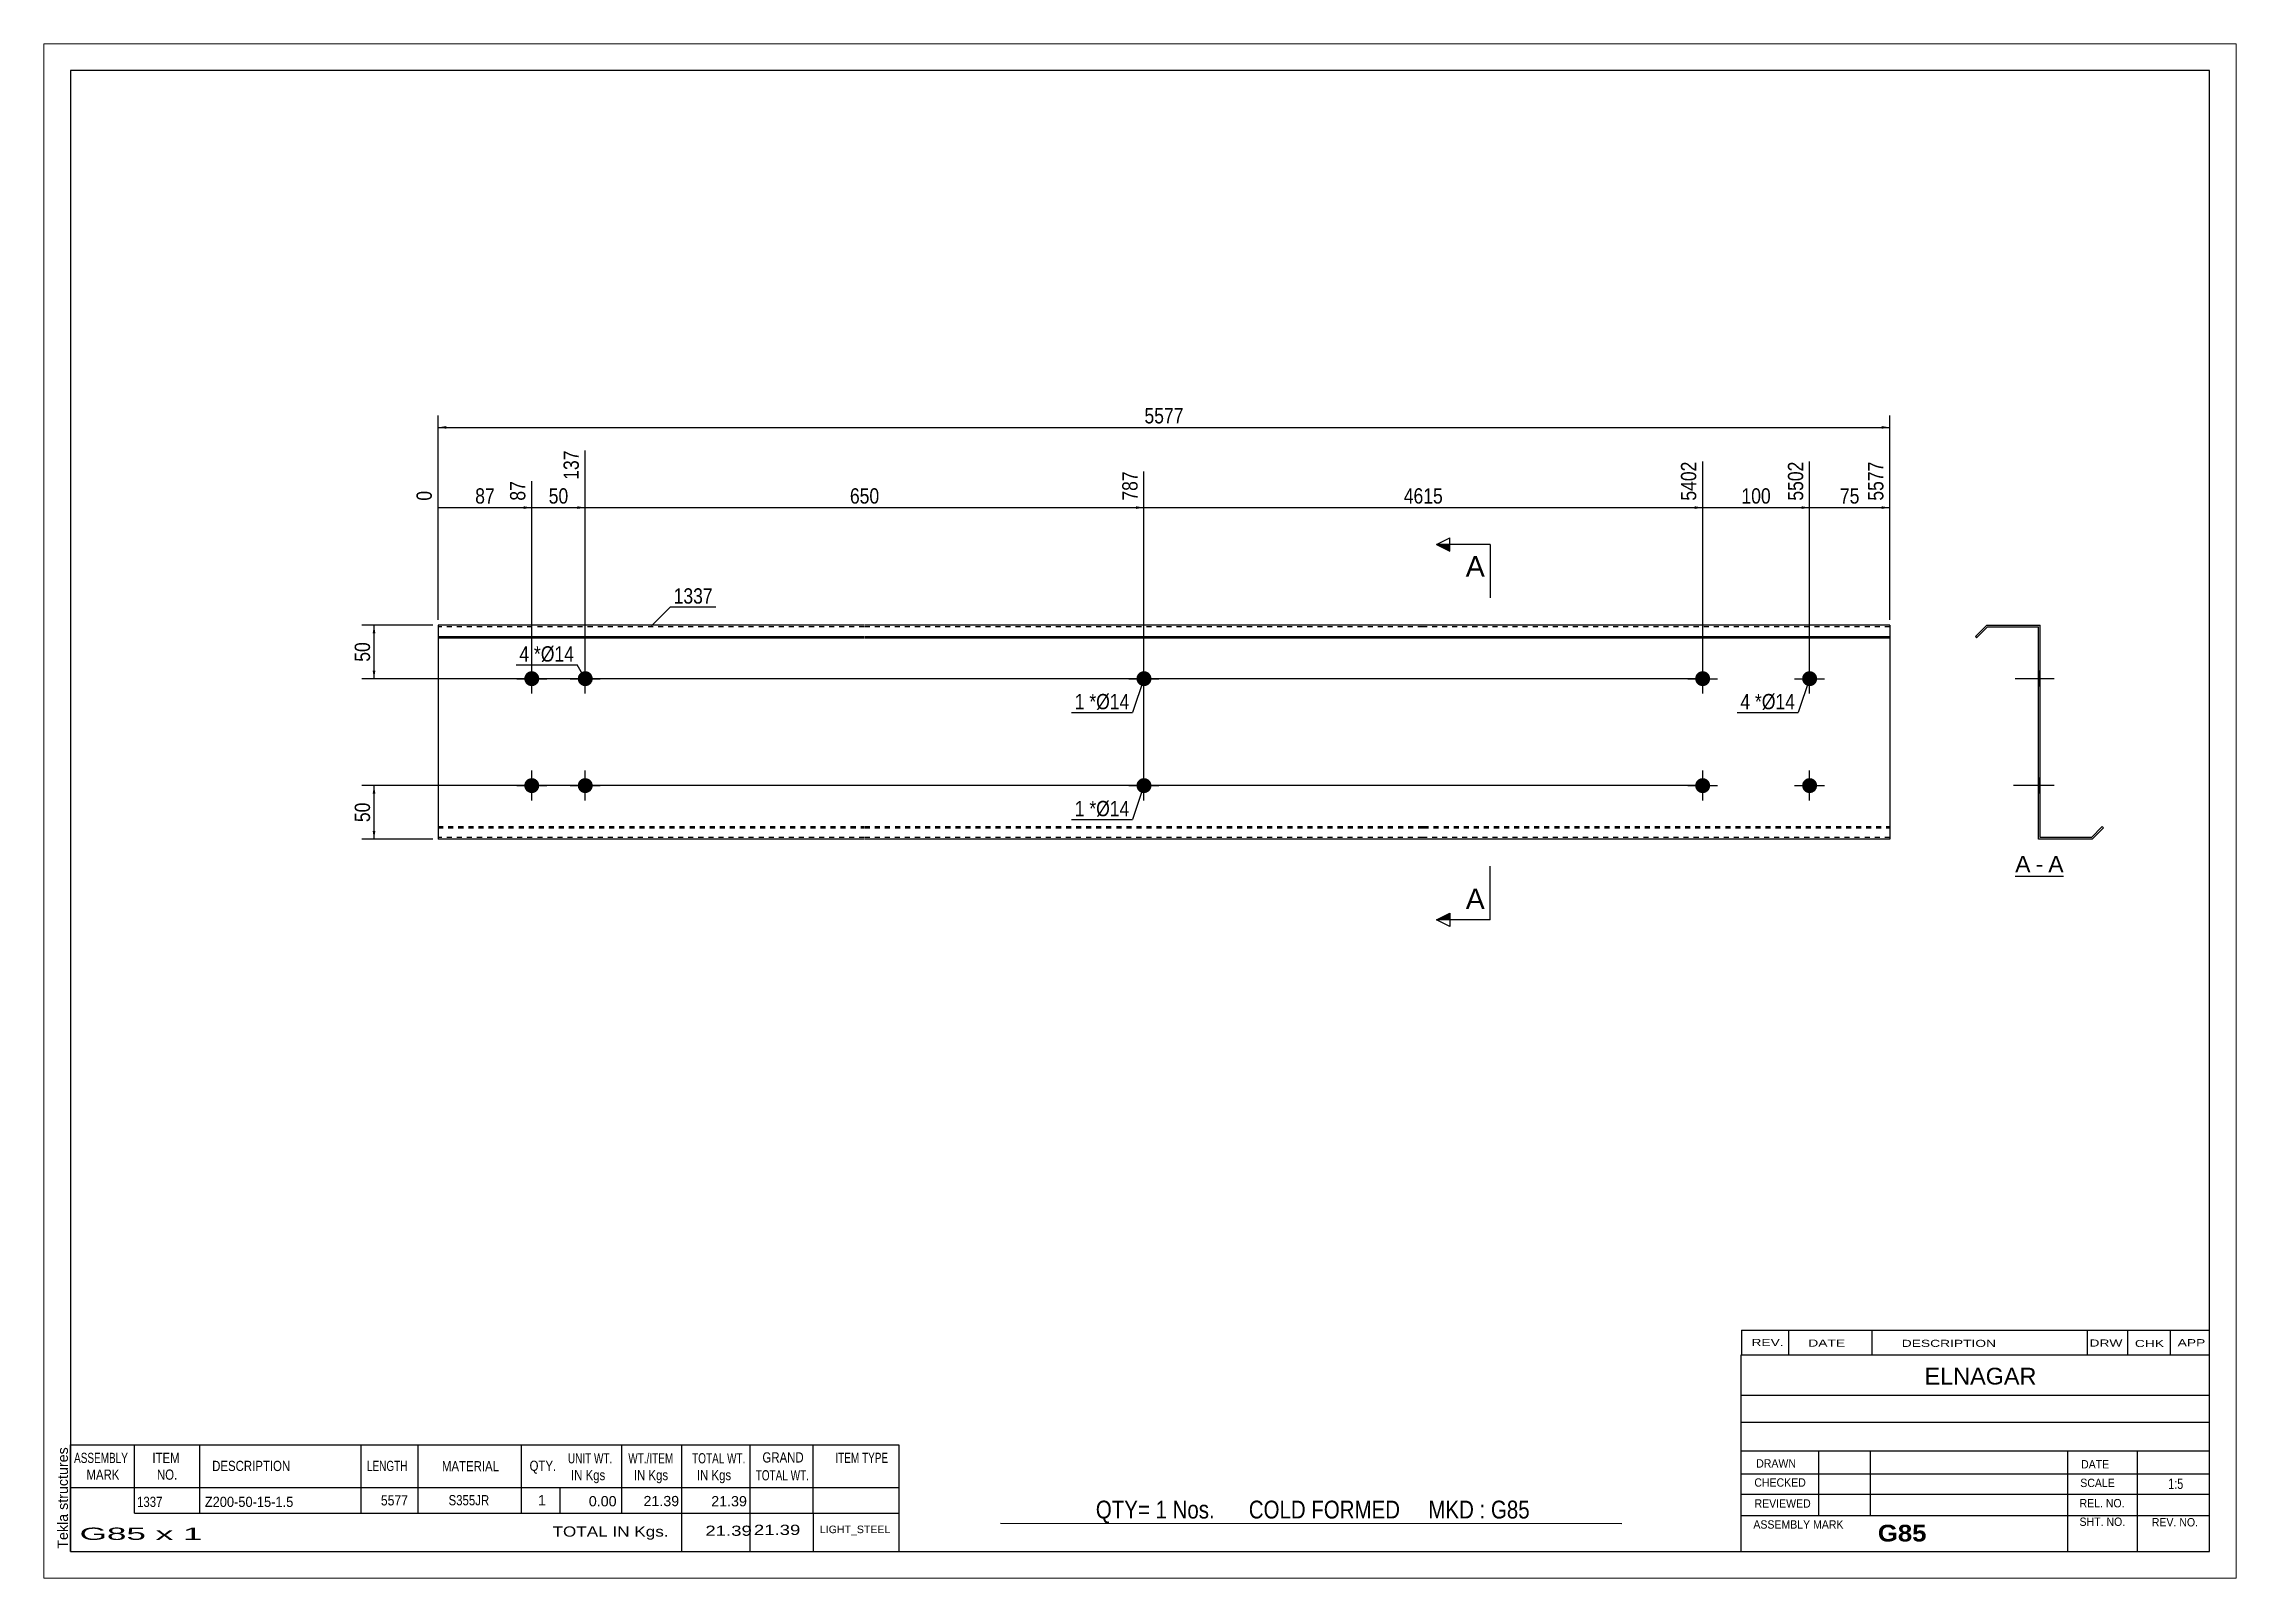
# Paper-space layout 'Layout1' of a CAD drawing. Header units: millimetres. Extents: x 0 to 410, y 0 to 287.
# The model-space entities are those that its viewports show. They can reach past a viewport. Long polylines and large blocks are cut down to what shows.
import ezdxf

# ---------------------------------------------------------------- set-up
doc = ezdxf.new("R2010")
doc.units = ezdxf.units.MM
doc.linetypes.add('DXK_LINE_DOT1', pattern=[1.8814, 0.9407, -0.9407])
doc.layers.add('Viewport layer', color=7, linetype='Continuous', plot=False)
doc.styles.add('Arial', font='ARIAL.TTF', dxfattribs={"height": 0.2})
doc.styles.add('Arial Bold', font='ARIALBD.TTF', dxfattribs={"height": 0.2})
doc.styles.add('Arial Narrow', font='ARIALN.TTF', dxfattribs={"height": 0.2})

# ---------------------------------------------------------------- blocks, each defined once
blk = doc.blocks.new('Unknown-629089800-1447')
at = {"color": 5, "linetype": 'Continuous'}
for p, q in [((331.25, 123.75), (-68.75, 123.75)), ((-68.75, 123.75), (-68.75, -153.25)), ((331.25, -153.25), (331.25, 123.75)), ((-68.75, -153.25), (331.25, -153.25))]:
    blk.add_line(p, q, dxfattribs=at)
at = {"color": 174, "linetype": 'Continuous', "style": 'Arial'}
blk.add_text('Tekla structures', height=1.9102, rotation=90, dxfattribs=at).set_placement((-69.25, -152.75))
blk = doc.blocks.new('Unknown-629089800-12 - 1226')
at = {"color": 7, "linetype": 'Continuous'}
blk.add_line((294.93, -26.95), (303.96, -26.95), dxfattribs=at)
at = {"color": 0, "linetype": 'Continuous'}
blk.add_wipeout([(297.78, -26.2), (297.78, -23), (294.93, -23), (294.93, -26.2)], dxfattribs=at)
blk.add_wipeout([(300.16, -26.2), (300.16, -23), (298.74, -23), (298.74, -26.2)], dxfattribs=at)
at = {"color": 96, "linetype": 'Continuous', "style": 'Arial'}
blk.add_text('A', height=3.06, dxfattribs=at).set_placement((294.93, -26.2))
at = {"color": 0, "linetype": 'Continuous'}
blk.add_wipeout([(303.96, -26.2), (303.96, -23), (301.12, -23), (301.12, -26.2)], dxfattribs=at)
at = {"color": 96, "linetype": 'Continuous', "style": 'Arial'}
for s, p in [('A', (301.12, -26.2)), ('-', (298.74, -26.2))]:
    blk.add_text(s, height=3.06, dxfattribs=at).set_placement(p)
blk = doc.blocks.new('Part-629089800-1218 - 1203')
at = {"color": 2, "linetype": 'Continuous'}
for p, q in [((0, 20), (0, -20)), ((79.69, 20), (0, 20)), ((0, 17.88), (79.69, 17.88)), ((0, 17.67), (79.69, 17.67)), ((184.18, 20), (79.79, 20)), ((79.79, 17.88), (184.18, 17.88)), ((79.79, 17.67), (184.18, 17.67)), ((271.48, 20), (184.28, 20)), ((184.28, 17.88), (271.48, 17.88)), ((184.28, 17.67), (271.48, 17.67)), ((271.48, 20), (271.48, -20)), ((79.69, -20), (0, -20)), ((184.18, -20), (79.79, -20)), ((271.48, -20), (184.28, -20))]:
    blk.add_line(p, q, dxfattribs=at)
at = {"color": 7, "linetype": 'DXK_LINE_DOT1'}
for p, q in [((79.69, 19.7), (0, 19.7)), ((184.18, 19.7), (79.79, 19.7)), ((271.48, 19.7), (184.28, 19.7)), ((0, -17.67), (79.69, -17.67)), ((0, -17.88), (79.69, -17.88)), ((79.69, -19.7), (0, -19.7)), ((79.79, -17.67), (184.18, -17.67)), ((79.79, -17.88), (184.18, -17.88)), ((184.18, -19.7), (79.79, -19.7)), ((184.28, -17.67), (271.48, -17.67)), ((184.28, -17.88), (271.48, -17.88)), ((271.48, -19.7), (184.28, -19.7))]:
    blk.add_line(p, q, dxfattribs=at)
blk = doc.blocks.new('Bolt-629089800-1219 - 1203')
at = {"linetype": 'Continuous'}
blk.add_hatch(color=3, dxfattribs=at).paths.add_polyline_path([(130.59, -10, -1), (133.39, -10, -1)])
at = {"color": 3, "linetype": 'Continuous'}
for p, q in [((131.99, -12.8), (131.99, -7.2)), ((129.19, -10), (134.79, -10))]:
    blk.add_line(p, q, dxfattribs=at)
blk = doc.blocks.new('Bolt-629089800-1220 - 1203')
at = {"linetype": 'Continuous'}
for points in [[(235.08, 10, -1), (237.88, 10, -1)], [(255.08, 10, -1), (257.88, 10, -1)], [(235.08, -10, -1), (237.88, -10, -1)], [(255.08, -10, -1), (257.88, -10, -1)]]:
    blk.add_hatch(color=3, dxfattribs=at).paths.add_polyline_path(points)
at = {"color": 3, "linetype": 'Continuous'}
for p, q in [((236.48, 7.2), (236.48, 12.8)), ((256.48, 7.2), (256.48, 12.8)), ((233.68, 10), (239.28, 10)), ((253.68, 10), (259.28, 10)), ((236.48, -12.8), (236.48, -7.2)), ((256.48, -12.8), (256.48, -7.2)), ((233.68, -10), (239.28, -10)), ((253.68, -10), (259.28, -10))]:
    blk.add_line(p, q, dxfattribs=at)
blk = doc.blocks.new('Bolt-629089800-1221 - 1203')
at = {"linetype": 'Continuous'}
for points in [[(16.1, 10, -1), (18.9, 10, -1)], [(26.1, 10, -1), (28.9, 10, -1)], [(16.1, -10, -1), (18.9, -10, -1)], [(26.1, -10, -1), (28.9, -10, -1)]]:
    blk.add_hatch(color=3, dxfattribs=at).paths.add_polyline_path(points)
at = {"color": 3, "linetype": 'Continuous'}
for p, q in [((17.5, 7.2), (17.5, 12.8)), ((27.5, 7.2), (27.5, 12.8)), ((14.7, 10), (20.3, 10)), ((24.7, 10), (30.3, 10)), ((17.5, -12.8), (17.5, -7.2)), ((27.5, -12.8), (27.5, -7.2)), ((14.7, -10), (20.3, -10)), ((24.7, -10), (30.3, -10))]:
    blk.add_line(p, q, dxfattribs=at)
blk = doc.blocks.new('Bolt-629089800-1222 - 1203')
at = {"linetype": 'Continuous'}
blk.add_hatch(color=3, dxfattribs=at).paths.add_polyline_path([(130.59, 10, -1), (133.39, 10, -1)])
at = {"color": 3, "linetype": 'Continuous'}
for p, q in [((131.99, 7.2), (131.99, 12.8)), ((129.19, 10), (134.79, 10))]:
    blk.add_line(p, q, dxfattribs=at)
blk = doc.blocks.new('Bolt-629089800-1232 - 1226')
at = {"linetype": 'Continuous'}
blk.add_hatch(color=3, dxfattribs=at).paths.add_polyline_path([(299.3, 11.4), (299.3, 8.6), (299.6, 8.6), (299.6, 11.4)])
at = {"color": 3, "linetype": 'Continuous'}
for p, q in [((301.5, 10), (294.9, 10)), ((299.6, 11.4), (299.3, 11.4)), ((299.6, 8.6), (299.3, 8.6))]:
    blk.add_line(p, q, dxfattribs=at)
blk = doc.blocks.new('Part-629089800-1228 - 1226')
at = {"color": 2, "linetype": 'Continuous'}
for p, q in [((289.6, 20), (287.48, 17.88)), ((287.48, 17.88), (287.69, 17.67)), ((287.69, 17.67), (289.72, 19.7)), ((289.6, 20), (299.6, 20)), ((289.72, 19.7), (299.3, 19.7)), ((299.3, -20), (299.3, 19.7)), ((299.6, -19.7), (299.6, 20)), ((309.3, -20), (299.3, -20)), ((309.17, -19.7), (299.6, -19.7)), ((309.17, -19.7), (311.21, -17.67)), ((311.42, -17.88), (309.3, -20)), ((311.21, -17.67), (311.42, -17.88))]:
    blk.add_line(p, q, dxfattribs=at)
blk = doc.blocks.new('Bolt-629089800-1229 - 1226')
at = {"linetype": 'Continuous'}
blk.add_hatch(color=3, dxfattribs=at).paths.add_polyline_path([(299.3, -8.6), (299.3, -11.4), (299.6, -11.4), (299.6, -8.6)])
at = {"color": 3, "linetype": 'Continuous'}
for p, q in [((301.2, -10), (294.6, -10)), ((299.6, -8.6), (299.3, -8.6)), ((299.6, -11.4), (299.3, -11.4))]:
    blk.add_line(p, q, dxfattribs=at)
blk = doc.blocks.new('Bolt-629089800-1230 - 1226')
at = {"linetype": 'Continuous'}
for points in [[(299.3, 11.4), (299.3, 8.6), (299.6, 8.6), (299.6, 11.4)], [(299.3, 11.4), (299.3, 8.6), (299.6, 8.6), (299.6, 11.4)], [(299.3, -8.6), (299.3, -11.4), (299.6, -11.4), (299.6, -8.6)], [(299.3, -8.6), (299.3, -11.4), (299.6, -11.4), (299.6, -8.6)]]:
    blk.add_hatch(color=3, dxfattribs=at).paths.add_polyline_path(points)
at = {"color": 3, "linetype": 'Continuous'}
for p, q in [((302.2, 10), (295.6, 10)), ((302.2, 10), (295.6, 10)), ((299.6, 11.4), (299.3, 11.4)), ((299.6, 11.4), (299.3, 11.4)), ((299.6, 8.6), (299.3, 8.6)), ((299.6, 8.6), (299.3, 8.6)), ((302.2, -10), (295.6, -10)), ((302.2, -10), (295.6, -10)), ((299.6, -8.6), (299.3, -8.6)), ((299.6, -8.6), (299.3, -8.6)), ((299.6, -11.4), (299.3, -11.4)), ((299.6, -11.4), (299.3, -11.4))]:
    blk.add_line(p, q, dxfattribs=at)
blk = doc.blocks.new('Bolt-629089800-1231 - 1226')
at = {"linetype": 'Continuous'}
for points in [[(299.3, 11.4), (299.3, 8.6), (299.6, 8.6), (299.6, 11.4)], [(299.3, 11.4), (299.3, 8.6), (299.6, 8.6), (299.6, 11.4)], [(299.3, -8.6), (299.3, -11.4), (299.6, -11.4), (299.6, -8.6)], [(299.3, -8.6), (299.3, -11.4), (299.6, -11.4), (299.6, -8.6)]]:
    blk.add_hatch(color=3, dxfattribs=at).paths.add_polyline_path(points)
at = {"color": 3, "linetype": 'Continuous'}
for p, q in [((302.2, 10), (295.6, 10)), ((302.2, 10), (295.6, 10)), ((299.6, 11.4), (299.3, 11.4)), ((299.6, 11.4), (299.3, 11.4)), ((299.6, 8.6), (299.3, 8.6)), ((299.6, 8.6), (299.3, 8.6)), ((302.2, -10), (295.6, -10)), ((302.2, -10), (295.6, -10)), ((299.6, -8.6), (299.3, -8.6)), ((299.6, -8.6), (299.3, -8.6)), ((299.6, -11.4), (299.3, -11.4)), ((299.6, -11.4), (299.3, -11.4))]:
    blk.add_line(p, q, dxfattribs=at)
blk = doc.blocks.new('StraightDimension-629089800-1279 - 1203')
at = {"linetype": 'Continuous'}
for points in [[(1.5, 56.75), (0, 57), (1.5, 57.25)], [(269.98, 57.25), (271.48, 57), (269.98, 56.75)]]:
    blk.add_hatch(color=7, dxfattribs=at).paths.add_polyline_path(points)
at = {"color": 7, "linetype": 'Continuous'}
for p, q in [((0, 21), (0, 59.25)), ((271.48, 21), (271.48, 59.25)), ((0, 57), (271.48, 57))]:
    blk.add_line(p, q, dxfattribs=at)
at = {"color": 0}
blk.add_wipeout([(139.99, 57.15), (139.99, 61.35), (131.48, 61.35), (131.48, 57.15)], dxfattribs=at)
at = {"color": 3, "style": 'Arial Narrow'}
blk.add_text('5577', height=2.863, dxfattribs=at).set_placement((132.08, 57.75))
blk = doc.blocks.new('StraightDimension-629089800-1239 - 1203')
at = {"linetype": 'Continuous'}
blk.add_hatch(color=7, dxfattribs=at).paths.add_polyline_path([(254.98, 42.25), (256.48, 42), (254.98, 41.75)])
at = {"color": 7, "linetype": 'Continuous'}
for p, q in [((236.48, 11), (236.48, 50.61)), ((256.48, 11), (256.48, 50.61)), ((236.48, 42), (256.48, 42))]:
    blk.add_line(p, q, dxfattribs=at)
at = {"color": 0}
blk.add_wipeout([(249.82, 42.15), (249.82, 46.35), (243.13, 46.35), (243.13, 42.15)], dxfattribs=at)
at = {"color": 3, "style": 'Arial Narrow'}
blk.add_text('100', height=2.863, dxfattribs=at).set_placement((243.73, 42.75))
at = {"color": 0, "linetype": 'Continuous'}
blk.add_wipeout([(255.88, 51.21), (251.68, 51.21), (251.68, 42.7), (255.88, 42.7)], dxfattribs=at)
at = {"color": 3, "linetype": 'Continuous', "style": 'Arial Narrow'}
blk.add_text('5502', height=2.863, rotation=90.0002, dxfattribs=at).set_placement((255.28, 43.3))
blk = doc.blocks.new('StraightDimension-629089800-1238 - 1203')
at = {"linetype": 'Continuous'}
blk.add_hatch(color=7, dxfattribs=at).paths.add_polyline_path([(269.98, 42.25), (271.48, 42), (269.98, 41.75)])
at = {"color": 7, "linetype": 'Continuous'}
for p, q in [((256.48, 11), (256.48, 50.61)), ((271.48, 21), (271.48, 50.61)), ((256.48, 42), (271.48, 42))]:
    blk.add_line(p, q, dxfattribs=at)
at = {"color": 0}
blk.add_wipeout([(266.4, 42.15), (266.4, 46.35), (261.55, 46.35), (261.55, 42.15)], dxfattribs=at)
at = {"color": 0, "linetype": 'Continuous'}
blk.add_wipeout([(270.88, 51.21), (266.68, 51.21), (266.68, 42.7), (270.88, 42.7)], dxfattribs=at)
at = {"color": 3, "linetype": 'Continuous', "style": 'Arial Narrow'}
blk.add_text('5577', height=2.863, rotation=90.0002, dxfattribs=at).set_placement((270.28, 43.3))
at = {"color": 3, "style": 'Arial Narrow'}
blk.add_text('75', height=2.863, dxfattribs=at).set_placement((262.15, 42.75))
blk = doc.blocks.new('StraightDimension-629089800-1240 - 1203')
at = {"linetype": 'Continuous'}
blk.add_hatch(color=7, dxfattribs=at).paths.add_polyline_path([(234.98, 42.25), (236.48, 42), (234.98, 41.75)])
at = {"color": 7, "linetype": 'Continuous'}
for p, q in [((236.48, 11), (236.48, 50.61)), ((131.99, -9), (131.99, 48.78)), ((131.99, 42), (236.48, 42))]:
    blk.add_line(p, q, dxfattribs=at)
at = {"color": 0, "linetype": 'Continuous'}
blk.add_wipeout([(235.88, 51.21), (231.68, 51.21), (231.68, 42.7), (235.88, 42.7)], dxfattribs=at)
at = {"color": 0}
blk.add_wipeout([(188.49, 42.15), (188.49, 46.35), (179.98, 46.35), (179.98, 42.15)], dxfattribs=at)
at = {"color": 3, "linetype": 'Continuous', "style": 'Arial Narrow'}
blk.add_text('5402', height=2.863, rotation=90.0002, dxfattribs=at).set_placement((235.28, 43.3))
at = {"color": 3, "style": 'Arial Narrow'}
blk.add_text('4615', height=2.863, dxfattribs=at).set_placement((180.58, 42.75))
blk = doc.blocks.new('StraightDimension-629089800-1241 - 1203')
at = {"linetype": 'Continuous'}
blk.add_hatch(color=7, dxfattribs=at).paths.add_polyline_path([(130.49, 42.25), (131.99, 42), (130.49, 41.75)])
at = {"color": 7, "linetype": 'Continuous'}
for p, q in [((27.5, 11), (27.5, 52.68)), ((131.99, -9), (131.99, 48.78)), ((27.5, 42), (131.99, 42))]:
    blk.add_line(p, q, dxfattribs=at)
at = {"color": 0, "linetype": 'Continuous'}
blk.add_wipeout([(131.39, 49.38), (127.19, 49.38), (127.19, 42.7), (131.39, 42.7)], dxfattribs=at)
at = {"color": 0}
blk.add_wipeout([(83.09, 42.15), (83.09, 46.35), (76.4, 46.35), (76.4, 42.15)], dxfattribs=at)
at = {"color": 3, "style": 'Arial Narrow'}
blk.add_text('650', height=2.863, dxfattribs=at).set_placement((77, 42.75))
at = {"color": 3, "linetype": 'Continuous', "style": 'Arial Narrow'}
blk.add_text('787', height=2.863, rotation=90.0002, dxfattribs=at).set_placement((130.79, 43.3))
blk = doc.blocks.new('StraightDimension-629089800-1242 - 1203')
at = {"linetype": 'Continuous'}
blk.add_hatch(color=7, dxfattribs=at).paths.add_polyline_path([(26, 42.25), (27.5, 42), (26, 41.75)])
at = {"color": 7, "linetype": 'Continuous'}
for p, q in [((27.5, 11), (27.5, 52.68)), ((17.5, 11), (17.5, 46.96)), ((17.5, 42), (27.5, 42))]:
    blk.add_line(p, q, dxfattribs=at)
at = {"color": 0}
blk.add_wipeout([(24.93, 42.15), (24.93, 46.35), (20.07, 46.35), (20.07, 42.15)], dxfattribs=at)
at = {"color": 0, "linetype": 'Continuous'}
blk.add_wipeout([(26.9, 53.28), (22.7, 53.28), (22.7, 46.6), (26.9, 46.6)], dxfattribs=at)
at = {"color": 3, "linetype": 'Continuous', "style": 'Arial Narrow'}
blk.add_text('137', height=2.863, rotation=90.0002, dxfattribs=at).set_placement((26.3, 47.2))
at = {"color": 3, "style": 'Arial Narrow'}
blk.add_text('50', height=2.863, dxfattribs=at).set_placement((20.67, 42.75))
blk = doc.blocks.new('StraightDimension-629089800-1243 - 1203')
at = {"linetype": 'Continuous'}
blk.add_hatch(color=7, dxfattribs=at).paths.add_polyline_path([(16, 42.25), (17.5, 42), (16, 41.75)])
at = {"color": 7, "linetype": 'Continuous'}
for p, q in [((0, 21), (0, 45.13)), ((17.5, 11), (17.5, 46.96)), ((0, 42), (17.5, 42))]:
    blk.add_line(p, q, dxfattribs=at)
at = {"color": 0, "linetype": 'Continuous'}
blk.add_wipeout([(-0.6, 45.73), (-4.8, 45.73), (-4.8, 42.7), (-0.6, 42.7)], dxfattribs=at)
at = {"color": 0}
blk.add_wipeout([(11.18, 42.15), (11.18, 46.35), (6.32, 46.35), (6.32, 42.15)], dxfattribs=at)
at = {"color": 3, "style": 'Arial Narrow'}
blk.add_text('87', height=2.863, dxfattribs=at).set_placement((6.92, 42.75))
at = {"color": 3, "linetype": 'Continuous', "style": 'Arial Narrow'}
blk.add_text('0', height=2.86, rotation=90.0002, dxfattribs=at).set_placement((-1.2, 43.3))
at = {"color": 0, "linetype": 'Continuous'}
blk.add_wipeout([(16.9, 47.56), (12.7, 47.56), (12.7, 42.7), (16.9, 42.7)], dxfattribs=at)
at = {"color": 3, "linetype": 'Continuous', "style": 'Arial Narrow'}
blk.add_text('87', height=2.863, rotation=90.0002, dxfattribs=at).set_placement((16.3, 43.3))
blk = doc.blocks.new('StraightDimension-629089800-1265 - 1203')
at = {"linetype": 'Continuous'}
for points in [[(-12.25, 18.5), (-12, 20), (-11.75, 18.5)], [(-11.75, 11.5), (-12, 10), (-12.25, 11.5)]]:
    blk.add_hatch(color=7, dxfattribs=at).paths.add_polyline_path(points)
at = {"color": 7, "linetype": 'Continuous'}
for p, q in [((-1, 20), (-14.25, 20)), ((-12, 10), (-12, 20)), ((235.48, 10), (-14.25, 10))]:
    blk.add_line(p, q, dxfattribs=at)
at = {"color": 0}
blk.add_wipeout([(-12.15, 17.43), (-16.35, 17.43), (-16.35, 12.57), (-12.15, 12.57)], dxfattribs=at)
at = {"color": 3, "style": 'Arial Narrow'}
blk.add_text('50', height=2.863, rotation=90.0002, dxfattribs=at).set_placement((-12.75, 13.17))
blk = doc.blocks.new('StraightDimension-629089800-1272 - 1203')
at = {"linetype": 'Continuous'}
for points in [[(-12.25, -11.5), (-12, -10), (-11.75, -11.5)], [(-11.75, -18.5), (-12, -20), (-12.25, -18.5)]]:
    blk.add_hatch(color=7, dxfattribs=at).paths.add_polyline_path(points)
at = {"color": 7, "linetype": 'Continuous'}
for p, q in [((235.48, -10), (-14.25, -10)), ((-12, -20), (-12, -10)), ((-1, -20), (-14.25, -20))]:
    blk.add_line(p, q, dxfattribs=at)
at = {"color": 0}
blk.add_wipeout([(-12.15, -12.57), (-16.35, -12.57), (-16.35, -17.43), (-12.15, -17.43)], dxfattribs=at)
at = {"color": 3, "style": 'Arial Narrow'}
blk.add_text('50', height=2.863, rotation=90.0002, dxfattribs=at).set_placement((-12.75, -16.83))
blk = doc.blocks.new('CBS_BOM-629089800-1464')
at = {"color": 7, "linetype": 'Continuous'}
for p, q in [((-68.78, -141.28), (-68.78, -133.28)), ((-68.78, -133.28), (86.14, -133.28)), ((-56.78, -141.28), (-56.78, -133.28)), ((-44.59, -141.28), (-44.59, -133.28)), ((-14.43, -141.28), (-14.43, -133.28)), ((-3.75, -141.28), (-3.75, -133.28)), ((15.57, -141.28), (15.57, -133.28)), ((34.37, -141.28), (34.37, -133.28)), ((45.58, -141.28), (45.58, -133.28)), ((58.37, -141.28), (58.37, -133.28)), ((70.12, -141.28), (70.12, -133.28)), ((86.14, -133.29), (86.14, -141.27)), ((-68.78, -141.28), (86.14, -141.28)), ((-68.78, -146.08), (-68.78, -141.28)), ((-56.78, -146.08), (-56.78, -141.28)), ((-44.59, -146.08), (-44.59, -141.28)), ((-14.43, -146.08), (-14.43, -141.28)), ((-3.75, -146.08), (-3.75, -141.28)), ((15.57, -146.08), (15.57, -141.28)), ((22.83, -146.08), (22.83, -141.28)), ((34.37, -146.08), (34.37, -141.28)), ((45.58, -146.08), (45.58, -141.28)), ((58.37, -146.08), (58.37, -141.28)), ((70.14, -146.08), (70.14, -141.28)), ((86.14, -141.28), (86.14, -146.08)), ((-68.78, -153.28), (-68.78, -146.1)), ((-56.78, -146.08), (86.14, -146.08)), ((45.58, -153.28), (45.58, -146.1)), ((58.37, -153.28), (58.37, -146.1)), ((70.18, -153.28), (70.18, -146.1)), ((86.14, -146.08), (86.14, -153.28)), ((-68.78, -153.28), (86.14, -153.28))]:
    blk.add_line(p, q, dxfattribs=at)
at = {"color": 3, "linetype": 'Continuous', "style": 'Arial'}
for s, height, width, p in [('ASSEMBLY', 1.91, 0.7, (-68.1, -136.71)), ('ITEM', 1.91, 0.8, (-53.45, -136.71)), ('UNIT WT.', 1.91, 0.7, (24.26, -136.78)), ('WT./ITEM', 1.91, 0.7, (35.55, -136.78)), ('TOTAL WT.', 1.91, 0.7, (47.49, -136.78)), ('GRAND', 1.91, 0.8, (60.64, -136.62)), ('ITEM TYPE', 1.91, 0.7, (74.28, -136.7)), ('MARK', 1.91, 0.8, (-65.78, -139.84)), ('NO.', 1.91, 0.8, (-52.6, -139.84)), ('DESCRIPTION', 1.9102, 0.8, (-42.27, -138.21)), ('LENGTH', 1.91, 0.7, (-13.32, -138.21)), ('MATERIAL', 1.91, 0.8, (0.7, -138.26)), ('QTY.', 1.91, 0.8, (17.09, -138.18)), ('IN Kgs', 1.91, 0.8, (24.84, -139.92)), ('IN Kgs', 1.91, 0.8, (36.59, -139.92)), ('IN Kgs', 1.91, 0.8, (48.38, -139.92)), ('TOTAL WT.', 1.91, 0.7, (59.38, -139.96))]:
    blk.add_text(s, height=height, dxfattribs=dict(at, width=width)).set_placement(p)
at = {"color": 7, "linetype": 'Continuous', "style": 'Arial'}
for s, height, width, p in [('1337', 1.91, 0.8, (-56.32, -144.93)), ('Z200-50-15-1.5', 1.9102, 0.9, (-43.65, -144.93)), ('5577', 1.91, 0.85, (-10.71, -144.65)), ('S355JR', 1.91, 0.8, (1.94, -144.62))]:
    blk.add_text(s, height=height, dxfattribs=dict(at, width=width)).set_placement(p)
for s, p in [('1', (18.66, -144.62)), ('0.00', (28.17, -144.81)), ('21.39', (38.39, -144.78)), ('21.39', (51.06, -144.81))]:
    blk.add_text(s, height=1.91, dxfattribs=at).set_placement(p)
at = {"color": 6, "linetype": 'Continuous', "style": 'Arial'}
for s, height, width, p in [('G85 x 1', 2.292, 2.05, (-67.06, -151.09)), ('TOTAL IN Kgs.', 1.9102, 1.2, (21.38, -150.48)), ('21.39', 1.91, 1.3, (49.97, -150.33)), ('21.39', 1.91, 1.3, (59.04, -150.17))]:
    blk.add_text(s, height=height, dxfattribs=dict(at, width=width)).set_placement(p)
blk.add_text('LIGHT_STEEL', height=1.4135, dxfattribs=at).set_placement((71.39, -149.83))
blk = doc.blocks.new('CBS_CALLOFF-629089800-1465')
at = {"color": 7, "linetype": 'Continuous'}
blk.add_line((105.13, -147.98), (221.36, -148), dxfattribs=at)
at = {"color": 3, "linetype": 'Continuous', "style": 'Arial Narrow'}
blk.add_text('QTY= 1 Nos.      COLD FORMED     MKD : G85', height=3.3405, dxfattribs=at).set_placement((122.99, -147.09))
blk = doc.blocks.new('CBS_NAME_BLOG-629089800-1466')
at = {"color": 7, "linetype": 'Continuous'}
for p, q in [((243.66, -116.5), (331.18, -116.5)), ((243.66, -153.21), (243.66, -116.5)), ((243.66, -124.04), (331.18, -124.04)), ((243.73, -129.09), (331.25, -129.09)), ((243.66, -134.46), (331.18, -134.46)), ((258.18, -146.57), (258.18, -134.47)), ((267.87, -146.54), (267.87, -134.47)), ((304.78, -153.21), (304.78, -134.48)), ((317.83, -153.21), (317.83, -134.47)), ((243.67, -138.76), (331.25, -138.74)), ((243.66, -142.51), (331.18, -142.51)), ((243.66, -146.55), (331.18, -146.55)), ((243.66, -153.25), (331.25, -153.25))]:
    blk.add_line(p, q, dxfattribs=at)
at = {"color": 3, "linetype": 'Continuous', "style": 'Arial'}
blk.add_text('ELNAGAR', height=3.133, dxfattribs=at).set_placement((277.98, -122.03))
at = {"color": 3, "linetype": 'Continuous'}
for s, height, style, width, p in [('DRAWN', 1.566, 'Arial', 0.9, (246.49, -137.57)), ('DATE', 1.566, 'Arial', 0.9, (307.25, -137.73)), ('CHECKED', 1.566, 'Arial', 0.9, (246.14, -141.14)), ('REVIEWED', 1.566, 'Arial', 0.9, (246.18, -145.06)), ('REL. NO.', 1.566, 'Arial', 0.9, (306.96, -145.01)), ('SCALE', 1.566, 'Arial', 0.9, (307.1, -141.21)), ('1:5', 1.957, 'Arial Narrow', 0.9, (323.55, -141.57)), ('ASSEMBLY MARK', 1.5663, 'Arial', 0.9, (245.96, -148.99)), ('SHT. NO.', 1.566, 'Arial', 0.9, (306.96, -148.48)), ('REV. NO.', 1.566, 'Arial', 0.9, (320.48, -148.57)), ('G85', 3.131, 'Arial Bold', 1.1, (269.24, -151.39))]:
    blk.add_text(s, height=height, dxfattribs=dict(at, style=style, width=width)).set_placement(p)
blk = doc.blocks.new('CBS_REVISION-629089800-1467')
at = {"color": 7, "linetype": 'Continuous'}
for p, q in [((243.74, -111.87), (331.24, -111.87)), ((243.74, -111.87), (243.74, -116.5)), ((252.54, -111.87), (252.54, -116.5)), ((268.13, -111.87), (268.13, -116.44)), ((308.39, -111.87), (308.39, -116.5)), ((315.93, -111.87), (315.93, -116.5)), ((323.88, -111.87), (323.88, -116.5)), ((243.74, -116.5), (331.24, -116.5))]:
    blk.add_line(p, q, dxfattribs=at)
at = {"color": 7, "style": 'Arial Narrow', "width": 1.7}
for s, height, p in [('REV.', 1.326, (245.6, -114.82)), ('DATE', 1.326, (256.23, -114.94)), ('DESCRIPTION', 1.3257, (273.71, -114.99)), ('DRW', 1.326, (308.82, -114.93)), ('CHK', 1.326, (317.31, -115.02)), ('APP', 1.326, (325.31, -114.87))]:
    blk.add_text(s, height=height, dxfattribs=at).set_placement(p)
blk = doc.blocks.new('Mark-629089800-1289 - 1203')
at = {"color": 0}
blk.add_wipeout([(245.36, 4.28), (245.36, 7.28), (243.53, 7.28), (243.53, 4.28)], dxfattribs=at)
blk.add_wipeout([(245.36, 4.28), (245.36, 7.28), (243.53, 7.28), (243.53, 4.28)], dxfattribs=at)
blk.add_wipeout([(247.54, 4.28), (247.54, 7.28), (246.26, 7.28), (246.26, 4.28)], dxfattribs=at)
blk.add_wipeout([(247.54, 4.28), (247.54, 7.28), (246.26, 7.28), (246.26, 4.28)], dxfattribs=at)
at = {"color": 3, "style": 'Arial Narrow'}
blk.add_text('4', height=2.86, dxfattribs=at).set_placement((243.53, 4.28))
at = {"color": 0}
blk.add_wipeout([(253.75, 4.28), (253.75, 7.28), (247.54, 7.28), (247.54, 4.28)], dxfattribs=at)
blk.add_wipeout([(253.75, 4.28), (253.75, 7.28), (247.54, 7.28), (247.54, 4.28)], dxfattribs=at)
at = {"color": 7, "linetype": 'Continuous'}
for p in [(256.48, 10), (242.93, 3.68)]:
    blk.add_line(p, (254.35, 3.68), dxfattribs=at)
at = {"color": 3, "style": 'Arial Narrow'}
for s, height, p in [('*', 2.86, (246.26, 4.28)), ('Ø14', 2.863, (247.54, 4.28))]:
    blk.add_text(s, height=height, dxfattribs=at).set_placement(p)
blk = doc.blocks.new('SectionMark-629089800-1236 - 1203')
at = {"linetype": 'Continuous'}
for points in [[(189.22, 35.1), (189.22, 33.85), (186.72, 35.1)], [(189.22, -33.85), (189.22, -35.1), (186.72, -35.1)]]:
    blk.add_hatch(color=30, dxfattribs=at).paths.add_polyline_path(points)
at = {"color": 30, "linetype": 'Continuous'}
for p, q in [((186.72, 35.1), (189.22, 36.35)), ((186.72, 35.1), (189.22, 33.85)), ((189.22, 33.85), (189.22, 36.35)), ((186.72, -35.1), (189.22, -33.85)), ((189.22, -36.35), (186.72, -35.1)), ((189.22, -33.85), (189.22, -36.35))]:
    blk.add_line(p, q, dxfattribs=at)
at = {"color": 0, "linetype": 'Continuous'}
for points in [[(195.72, 29.1), (195.72, 33.1), (192.17, 33.1), (192.17, 29.1)], [(195.72, -33.1), (195.72, -29.1), (192.17, -29.1), (192.17, -33.1)]]:
    blk.add_wipeout(points, dxfattribs=at)
at = {"color": 30, "linetype": 'Continuous'}
for p, q in [((196.72, 35.1), (186.72, 35.1)), ((196.72, 35.1), (196.72, 25.1)), ((196.72, -35.1), (196.72, -25.1)), ((196.72, -35.1), (186.72, -35.1))]:
    blk.add_line(p, q, dxfattribs=at)
at = {"color": 96, "linetype": 'Continuous', "style": 'Arial'}
for p in [(192.17, 29.1), (192.17, -33.1)]:
    blk.add_text('A', height=3.82, dxfattribs=at).set_placement(p)
blk = doc.blocks.new('Mark-629089800-1282 - 1203')
at = {"color": 0}
blk.add_wipeout([(51.34, 24.04), (51.34, 27.04), (44.03, 27.04), (44.03, 24.04)], dxfattribs=at)
blk.add_wipeout([(51.34, 24.04), (51.34, 27.04), (44.03, 27.04), (44.03, 24.04)], dxfattribs=at)
at = {"color": 7, "linetype": 'Continuous'}
for p, q in [((39.9, 19.9), (43.43, 23.44)), ((43.43, 23.44), (51.94, 23.44))]:
    blk.add_line(p, q, dxfattribs=at)
at = {"color": 3, "style": 'Arial Narrow'}
blk.add_text('1337', height=2.863, dxfattribs=at).set_placement((44.03, 24.04))
blk = doc.blocks.new('Mark-629089800-1288 - 1203')
at = {"color": 0}
blk.add_wipeout([(120.88, -15.72), (120.88, -12.72), (119.05, -12.72), (119.05, -15.72)], dxfattribs=at)
blk.add_wipeout([(120.88, -15.72), (120.88, -12.72), (119.05, -12.72), (119.05, -15.72)], dxfattribs=at)
blk.add_wipeout([(123.05, -15.72), (123.05, -12.72), (121.78, -12.72), (121.78, -15.72)], dxfattribs=at)
blk.add_wipeout([(123.05, -15.72), (123.05, -12.72), (121.78, -12.72), (121.78, -15.72)], dxfattribs=at)
at = {"color": 3, "style": 'Arial Narrow'}
blk.add_text('1', height=2.86, dxfattribs=at).set_placement((119.05, -15.72))
at = {"color": 0}
blk.add_wipeout([(129.27, -15.72), (129.27, -12.72), (123.05, -12.72), (123.05, -15.72)], dxfattribs=at)
blk.add_wipeout([(129.27, -15.72), (129.27, -12.72), (123.05, -12.72), (123.05, -15.72)], dxfattribs=at)
at = {"color": 7, "linetype": 'Continuous'}
for p in [(131.99, -10), (118.45, -16.32)]:
    blk.add_line(p, (129.87, -16.32), dxfattribs=at)
at = {"color": 3, "style": 'Arial Narrow'}
for s, height, p in [('*', 2.86, (121.78, -15.72)), ('Ø14', 2.863, (123.05, -15.72))]:
    blk.add_text(s, height=height, dxfattribs=at).set_placement(p)
blk = doc.blocks.new('Mark-629089800-1290 - 1203')
at = {"color": 0}
blk.add_wipeout([(17.01, 13.2), (17.01, 16.2), (15.18, 16.2), (15.18, 13.2)], dxfattribs=at)
blk.add_wipeout([(17.01, 13.2), (17.01, 16.2), (15.18, 16.2), (15.18, 13.2)], dxfattribs=at)
blk.add_wipeout([(19.19, 13.2), (19.19, 16.2), (17.91, 16.2), (17.91, 13.2)], dxfattribs=at)
blk.add_wipeout([(19.19, 13.2), (19.19, 16.2), (17.91, 16.2), (17.91, 13.2)], dxfattribs=at)
at = {"color": 3, "style": 'Arial Narrow'}
blk.add_text('4', height=2.86, dxfattribs=at).set_placement((15.18, 13.2))
at = {"color": 0}
blk.add_wipeout([(25.4, 13.2), (25.4, 16.2), (19.19, 16.2), (19.19, 13.2)], dxfattribs=at)
blk.add_wipeout([(25.4, 13.2), (25.4, 16.2), (19.19, 16.2), (19.19, 13.2)], dxfattribs=at)
at = {"color": 7, "linetype": 'Continuous'}
for p in [(14.58, 12.6), (27.5, 10)]:
    blk.add_line(p, (26, 12.6), dxfattribs=at)
at = {"color": 3, "style": 'Arial Narrow'}
for s, height, p in [('*', 2.86, (17.91, 13.2)), ('Ø14', 2.863, (19.19, 13.2))]:
    blk.add_text(s, height=height, dxfattribs=at).set_placement(p)
blk = doc.blocks.new('Mark-629089800-1291 - 1203')
at = {"color": 0}
blk.add_wipeout([(120.88, 4.28), (120.88, 7.28), (119.05, 7.28), (119.05, 4.28)], dxfattribs=at)
blk.add_wipeout([(120.88, 4.28), (120.88, 7.28), (119.05, 7.28), (119.05, 4.28)], dxfattribs=at)
blk.add_wipeout([(123.05, 4.28), (123.05, 7.28), (121.78, 7.28), (121.78, 4.28)], dxfattribs=at)
blk.add_wipeout([(123.05, 4.28), (123.05, 7.28), (121.78, 7.28), (121.78, 4.28)], dxfattribs=at)
at = {"color": 3, "style": 'Arial Narrow'}
blk.add_text('1', height=2.86, dxfattribs=at).set_placement((119.05, 4.28))
at = {"color": 0}
blk.add_wipeout([(129.27, 4.28), (129.27, 7.28), (123.05, 7.28), (123.05, 4.28)], dxfattribs=at)
blk.add_wipeout([(129.27, 4.28), (129.27, 7.28), (123.05, 7.28), (123.05, 4.28)], dxfattribs=at)
at = {"color": 7, "linetype": 'Continuous'}
for p in [(131.99, 10), (118.45, 3.68)]:
    blk.add_line(p, (129.87, 3.68), dxfattribs=at)
at = {"color": 3, "style": 'Arial Narrow'}
for s, height, p in [('*', 2.86, (121.78, 4.28)), ('Ø14', 2.863, (123.05, 4.28))]:
    blk.add_text(s, height=height, dxfattribs=at).set_placement(p)

msp = doc.modelspace()

# ---------------------------------------------------------------- block references
for name in ['Unknown-629089800-1447', 'Part-629089800-1218 - 1203', 'Part-629089800-1228 - 1226', 'Bolt-629089800-1221 - 1203', 'Bolt-629089800-1222 - 1203', 'Bolt-629089800-1220 - 1203', 'Bolt-629089800-1232 - 1226', 'Bolt-629089800-1230 - 1226', 'Bolt-629089800-1231 - 1226', 'Bolt-629089800-1219 - 1203', 'Bolt-629089800-1229 - 1226', 'CBS_REVISION-629089800-1467', 'CBS_NAME_BLOG-629089800-1466', 'CBS_BOM-629089800-1464', 'CBS_CALLOFF-629089800-1465']:
    msp.add_blockref(name, (0, 0))

# ---------------------------------------------------------------- next in the draw order: block references
for name in ['StraightDimension-629089800-1279 - 1203', 'Unknown-629089800-12 - 1226']:
    msp.add_blockref(name, (0, 0))

# ---------------------------------------------------------------- next in the draw order: block references
msp.add_blockref('StraightDimension-629089800-1239 - 1203', (0, 0))

# ---------------------------------------------------------------- next in the draw order: block references
for name in ['StraightDimension-629089800-1240 - 1203', 'StraightDimension-629089800-1238 - 1203']:
    msp.add_blockref(name, (0, 0))

# ---------------------------------------------------------------- next in the draw order: block references
for name in ['StraightDimension-629089800-1241 - 1203', 'Mark-629089800-1289 - 1203']:
    msp.add_blockref(name, (0, 0))

# ---------------------------------------------------------------- next in the draw order: block references
for name in ['StraightDimension-629089800-1242 - 1203', 'StraightDimension-629089800-1272 - 1203']:
    msp.add_blockref(name, (0, 0))

# ---------------------------------------------------------------- next in the draw order: block references
for name in ['StraightDimension-629089800-1243 - 1203', 'Mark-629089800-1288 - 1203']:
    msp.add_blockref(name, (0, 0))

# ---------------------------------------------------------------- next in the draw order: block references
msp.add_blockref('StraightDimension-629089800-1265 - 1203', (0, 0))

# ---------------------------------------------------------------- next in the draw order: block references
for name in ['SectionMark-629089800-1236 - 1203', 'Mark-629089800-1282 - 1203', 'Mark-629089800-1290 - 1203', 'Mark-629089800-1291 - 1203']:
    msp.add_blockref(name, (0, 0))

psp = doc.layouts.get("Layout1")

# ---------------------------------------------------------------- viewports
at = {"layer": 'Viewport layer', "view_target_point": (131.25, -14.75)}
psp.add_viewport(center=(205, 143.5), size=(410, 287), view_center_point=(0, 0), view_height=287, dxfattribs=at)

doc.saveas('drawing.dxf')
